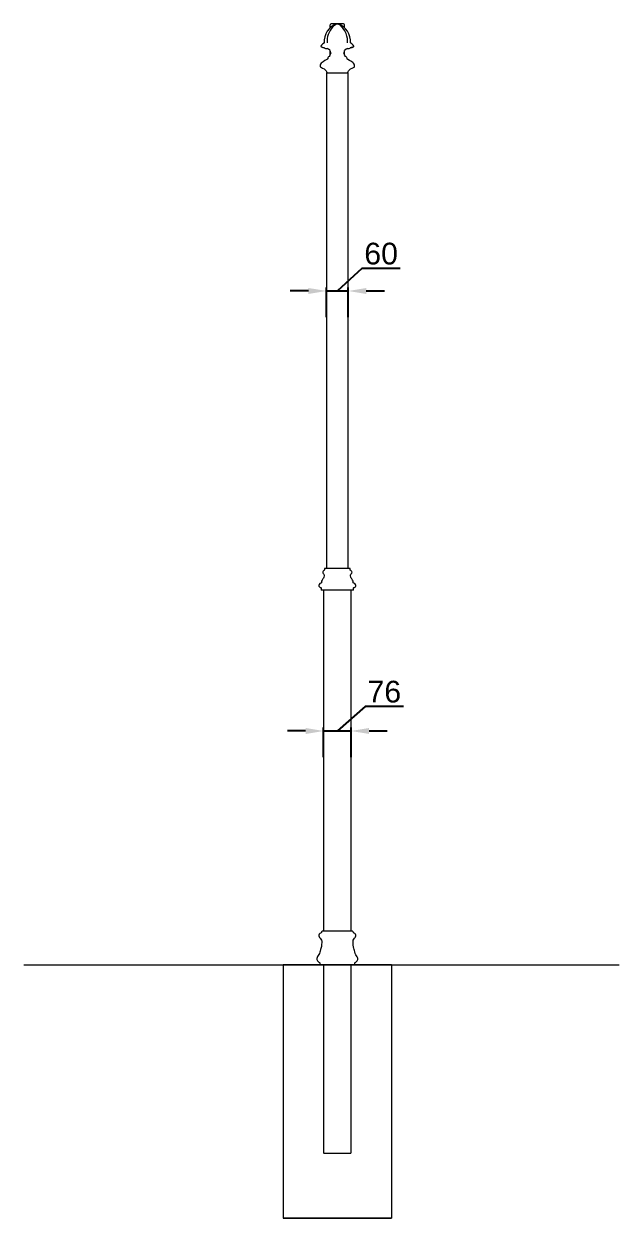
# Model space of a CAD drawing. Header units: millimetres. Extents: x -355 to 6904, y 484 to 5342.
# Drawn here: x 3342 to 4990, y 1996 to 5298 of the extents above; entities that cross this region are included whole.
import ezdxf

# ---------------------------------------------------------------- set-up
doc = ezdxf.new("R2010")
doc.units = ezdxf.units.MM
doc.linetypes.add('HIDDEN', pattern=[1.905, 1.27, -0.635])
for name, color, linetype, lineweight in [('ZANO_R', 7, 'Continuous', 0), ('ZANO_R_przerywana', 7, 'HIDDEN', 0), ('ZANO_W', 1, 'Continuous', 0)]:
    doc.layers.add(name, color=color, linetype=linetype, lineweight=lineweight)
doc.styles.add('Arial', font='arial.ttf')
doc.styles.get("Standard").update_dxf_attribs({"font": 'ARIALUNI.TTF'})
doc.dimstyles.new('pl i ang', dxfattribs={"dimtxt": 50, "dimasz": 50, "dimexe": 1.25, "dimexo": 0.625, "dimgap": 10, "dimtad": 1, "dimtoh": 1, "dimtxsty": 'Standard', "dimcen": 2.5, "dimclrd": 1, "dimclre": 1, "dimclrt": 1, "dimadec": 0, "dimazin": 0, "dimtfac": 1, "dimtmove": 0, "dimatfit": 3, "dimfxl": 1, "dimarcsym": 1})

# ---------------------------------------------------------------- blocks, each defined once
blk = doc.blocks.new('*D419')
at = {"layer": 'ZANO_W', "color": 1, "lineweight": -2}
for p, q in [((4277.7, 4622), (4209.6, 4559.6)), ((4383.8, 4622), (4277.7, 4622)), ((4129.4, 4559.6), (4079.4, 4559.6)), ((4179.4, 4487.6), (4179.4, 4569.6)), ((4179.4, 4559.6), (4239.7, 4559.6)), ((4239.7, 4487.6), (4239.7, 4569.6)), ((4289.7, 4559.6), (4339.7, 4559.6))]:
    blk.add_line(p, q, dxfattribs=at)
at = {"layer": 'ZANO_W', "color": 1}
for points in [[(4129.4, 4551.3), (4129.4, 4567.9), (4179.4, 4559.6)], [(4289.7, 4567.9), (4289.7, 4551.3), (4239.7, 4559.6)]]:
    blk.add_solid(points, dxfattribs=at)
at = {"layer": 'ZANO_W', "color": 1, "insert": (4330.7, 4662.6), "char_height": 60, "attachment_point": 5, "style": 'Arial'}
blk.add_mtext('60', dxfattribs=at)
blk = doc.blocks.new('*D420')
at = {"layer": 'ZANO_W', "color": 1, "lineweight": -2}
for p, q in [((4286.8, 3410.8), (4209.6, 3343)), ((4392.2, 3410.8), (4286.8, 3410.8)), ((4121.5, 3343), (4071.5, 3343)), ((4171.5, 3270.9), (4171.5, 3353)), ((4171.5, 3343), (4247.6, 3343)), ((4247.6, 3270.9), (4247.6, 3353)), ((4297.6, 3343), (4347.6, 3343))]:
    blk.add_line(p, q, dxfattribs=at)
at = {"layer": 'ZANO_W', "color": 1}
for points in [[(4121.5, 3334.7), (4121.5, 3351.4), (4171.5, 3343)], [(4297.6, 3351.4), (4297.6, 3334.7), (4247.6, 3343)]]:
    blk.add_solid(points, dxfattribs=at)
at = {"layer": 'ZANO_W', "color": 1, "insert": (4339.5, 3451.4), "char_height": 60, "attachment_point": 5, "style": 'Arial'}
blk.add_mtext('76', dxfattribs=at)

msp = doc.modelspace()

# ---------------------------------------------------------------- linework, layer by layer
at = {"layer": 'ZANO_R'}
for p, q in [((4189.6, 5287.2), (4189.6, 5295.1)), ((4207.8, 5298.1), (4192.6, 5298.1)), ((4208.3, 5298.1), (4208, 5298.1)), ((4208.9, 5298.1), (4208.6, 5298.1)), ((4208.6, 5298.1), (4209.6, 5298.1)), ((4209.5, 5298.1), (4208.9, 5298.1)), ((4210.3, 5298.1), (4209.6, 5298.1)), ((4209.6, 5298.1), (4210.6, 5298.1)), ((4210.6, 5298.1), (4210.3, 5298.1)), ((4210.7, 5298.1), (4211.2, 5298.1)), ((4226.6, 5298.1), (4211.3, 5298.1)), ((4229.6, 5287.2), (4229.6, 5295.1)), ((4189.6, 5211.5), (4189.6, 5224.5)), ((4191.6, 5217.9), (4191.6, 5217.5)), ((4227.6, 5217.5), (4227.6, 5217.9)), ((4229.6, 5211.5), (4229.6, 5224.5)), ((4179.4, 5162.6), (4179.4, 3792.6)), ((4179.4, 5162.6), (4209.6, 5162.6)), ((4209.6, 5162.6), (4239.7, 5162.6)), ((4239.7, 3792.6), (4239.7, 5162.6)), ((4178.1, 3792.6), (4176.3, 3792.6)), ((4242.9, 3792.6), (4176.3, 3792.6)), ((4178.1, 3792.6), (4178.1, 3792.6)), ((4241, 3792.6), (4178.1, 3792.6)), ((4242.9, 3792.6), (4241, 3792.6)), ((4241.1, 3792.6), (4241, 3792.6)), ((4242.9, 3792.6), (4242.9, 3792.6)), ((4242.9, 3792.6), (4242.9, 3792.6)), ((4254.2, 3732.6), (4164.9, 3732.6)), ((4171.5, 3732.6), (4171.5, 2789.1)), ((4247.6, 2789.1), (4247.6, 3732.6)), ((4254.3, 3732.6), (4254.2, 3732.6)), ((4194.5, 2789.1), (4167.6, 2789.1)), ((4251.6, 2789.1), (4194.5, 2789.1)), ((3341.8, 2696.1), (4989.6, 2696.1)), ((4059.6, 2696.1), (4359.6, 2696.1)), ((4359.6, 2696.1), (4059.6, 2696.1)), ((4247.6, 2696.1), (4171.6, 2696.1))]:
    msp.add_line(p, q, dxfattribs=at)
at = {"layer": 'ZANO_R', "flags": 128}
for points in [[(4220, 5291.6), (4220, 5291.7), (4219.6, 5292)], [(4221.3, 5290.4), (4220.2, 5291.5), (4220, 5291.6)], [(4238.1, 5245.6), (4238.1, 5251.7), (4237.5, 5257.9), (4236.1, 5264.6), (4233.9, 5271.1), (4230.4, 5278.5), (4225.8, 5285.4), (4223, 5288.7), (4221.3, 5290.4)], [(4245.5, 5233.2), (4248.7, 5233.8), (4251.4, 5234.2), (4253.2, 5234.5), (4254.2, 5234.7), (4254.2, 5234.7)], [(4189, 5210.9), (4188.6, 5210.4), (4186.6, 5208.4), (4185.3, 5207.1), (4184.1, 5205.7), (4183.1, 5204.2), (4182.8, 5202.6), (4182.9, 5202), (4182.8, 5201.4), (4182.3, 5200.8), (4181.6, 5200.5), (4180.5, 5199.9), (4175.3, 5196.5), (4169.9, 5193.3), (4167.2, 5191.5), (4164.7, 5189.4), (4162.8, 5186.7), (4162.2, 5185), (4161.9, 5183.1), (4161.8, 5181.9), (4161.9, 5180.6), (4162.3, 5179.5), (4163.8, 5178.1), (4165.7, 5177.1), (4168.8, 5176), (4173.2, 5173.8), (4177, 5170.5), (4178.5, 5168.5), (4179.7, 5166.4), (4180, 5165.7)], [(4239.2, 5165.7), (4239.5, 5166.4), (4240.7, 5168.5), (4242.2, 5170.5), (4246, 5173.8), (4250.4, 5176), (4252.3, 5176.7), (4254.3, 5177.5), (4255.7, 5178.3), (4256.9, 5179.5), (4257.3, 5180.6), (4257.3, 5181.9), (4257.3, 5183.1), (4257, 5185), (4256.3, 5186.7), (4254.5, 5189.3), (4252.2, 5191.4), (4249.6, 5193.1), (4246.9, 5194.6), (4242.8, 5197.2), (4238.6, 5199.9), (4237.3, 5200.6), (4236.7, 5200.9), (4236.3, 5201.4), (4236.3, 5202.2), (4236.3, 5203), (4236.1, 5204.2), (4235.1, 5205.7), (4233.8, 5207.1), (4232.5, 5208.4), (4230.5, 5210.4), (4230.1, 5210.9)], [(4176.3, 3792.6), (4175.1, 3792.4), (4174.7, 3792.3), (4174.5, 3792.1), (4174.4, 3791.9), (4174.3, 3791.6), (4174.3, 3791.4), (4174.2, 3790.7), (4174, 3789.4), (4173.8, 3788.3), (4173.5, 3787.6), (4173, 3787), (4172, 3786.5), (4171, 3786), (4170.2, 3785.1), (4169.4, 3783.5), (4169.1, 3781.7), (4169.3, 3779.9), (4169.9, 3778.4), (4171.1, 3777.3), (4172.4, 3776.5), (4173, 3775.2), (4173.2, 3773.8), (4173.1, 3772.3), (4172.1, 3768.6), (4171, 3765.9), (4169.8, 3763.8), (4168.6, 3762), (4167.3, 3759.9), (4166.1, 3757.2), (4165.6, 3755.9), (4165.5, 3754.6), (4165.6, 3753.7), (4165.5, 3752.8), (4165.2, 3752.4), (4164.9, 3752.1), (4163.6, 3751.7), (4162.2, 3751.2), (4160.9, 3750.5), (4159.2, 3748.5), (4158.4, 3746.1), (4158.6, 3743.6), (4159.7, 3741.6), (4160.9, 3740.7), (4162.4, 3740.2), (4163.9, 3739.6), (4164.4, 3739.2), (4164.6, 3738.7), (4164.8, 3738.3), (4164.9, 3737.8), (4164.9, 3737.2), (4164.9, 3736.3), (4164.9, 3734.8), (4164.9, 3732.6)], [(4254.2, 3732.6), (4254.2, 3734.8), (4254.2, 3736.3), (4254.2, 3737.2), (4254.3, 3737.8), (4254.4, 3738.3), (4254.5, 3738.7), (4254.7, 3739.2), (4255.2, 3739.6), (4256.8, 3740.2), (4258.3, 3740.7), (4259.5, 3741.6), (4260.5, 3743.6), (4260.7, 3746.1), (4259.9, 3748.5), (4258.2, 3750.5), (4257, 3751.2), (4255.5, 3751.7), (4254.3, 3752.1), (4253.9, 3752.4), (4253.7, 3752.8), (4253.6, 3753.9), (4253.6, 3755.2), (4253.1, 3757.2), (4251.8, 3759.9), (4250.6, 3762), (4249.3, 3763.8), (4248.1, 3765.9), (4247, 3768.6), (4246.1, 3772.3), (4245.9, 3773.8), (4246.1, 3775.2), (4246.8, 3776.5), (4248.1, 3777.3), (4249.2, 3778.4), (4249.9, 3779.9), (4250.1, 3781.7), (4249.8, 3783.5), (4249, 3785.1), (4247.9, 3786.1), (4246.7, 3786.8), (4246, 3787.1), (4245.6, 3787.6), (4245.4, 3788.1), (4245.2, 3789), (4245.1, 3790.1), (4244.9, 3790.8), (4244.8, 3791.4), (4244.8, 3791.6), (4244.8, 3791.9), (4244.6, 3792.1), (4244.3, 3792.3), (4243.9, 3792.4), (4242.9, 3792.6)], [(4167.6, 2789.1), (4166.9, 2788.9), (4166.4, 2788.5), (4166, 2788), (4165.3, 2786.3), (4164.4, 2785), (4163, 2784.2), (4161, 2783), (4159.5, 2781.2), (4158.7, 2778.9), (4158.5, 2776.2), (4159.1, 2773.7), (4160.4, 2771.7), (4162, 2769.9), (4164.1, 2767.5), (4165.6, 2764.7), (4166.3, 2761.6), (4166.2, 2757.2), (4166, 2753.7), (4165.9, 2751), (4165.6, 2748.8), (4165.3, 2746.8), (4164.8, 2744.6), (4164.1, 2741.9), (4163.2, 2738.6), (4161.8, 2734.2), (4161, 2731.4), (4159.9, 2728.1), (4158.6, 2724.8), (4156.6, 2721.8), (4154.9, 2719.6), (4153.7, 2717.1), (4153.1, 2714.4), (4153.1, 2711.6), (4153.6, 2709.3), (4154.7, 2707.1), (4156.4, 2705.4), (4158.7, 2704.2), (4160, 2703.3), (4161, 2702.1), (4161.3, 2700.5), (4161.4, 2699.1), (4161.6, 2697.7), (4161.8, 2697.2), (4162.1, 2696.7), (4162.5, 2696.3), (4163.1, 2696.1)], [(4256, 2696.1), (4256.6, 2696.3), (4257.1, 2696.7), (4257.4, 2697.2), (4257.6, 2697.7), (4257.8, 2699.1), (4257.8, 2700.5), (4258.2, 2702.1), (4259.1, 2703.3), (4260.5, 2704.2), (4262.7, 2705.4), (4264.5, 2707.1), (4265.6, 2709.3), (4266.1, 2711.6), (4266, 2715.2), (4264.8, 2718.7), (4262.8, 2721.6), (4260.7, 2724.5), (4259.3, 2727.9), (4257.9, 2732.2), (4256.8, 2735.8), (4255.9, 2738.8), (4255, 2742.1), (4254.3, 2744.7), (4253.8, 2746.8), (4253.5, 2748.8), (4253.3, 2751), (4253.2, 2753.7), (4253, 2757.2), (4252.9, 2761.6), (4253.5, 2764.7), (4255, 2767.5), (4257.1, 2769.9), (4258.8, 2771.7), (4260, 2773.7), (4260.6, 2776.2), (4260.5, 2778.9), (4259.6, 2781.2), (4258.1, 2783), (4256.1, 2784.2), (4254.7, 2785), (4253.8, 2786.3), (4253.2, 2788), (4252.8, 2788.5), (4252.3, 2788.9), (4251.6, 2789.1)]]:
    msp.add_lwpolyline(points, dxfattribs=at)
at = {"layer": 'ZANO_R'}
for centre, radius, start, end in [((4225.3, 5248.7), 52.5, 109.8735, 183.3245), ((4239.9, 5249.1), 59, 137.2713, 183.4206), ((4192.6, 5295.1), 3, 90, 180), ((4228.9, 5259.2), 44.1, 119.3773, 137.1959), ((4207.9, 5296.9), 1.2, 89.9713, 109.7361), ((4208.6, 5296.9), 1.2, 90.0022, 117.5385), ((4210.6, 5296.9), 1.2, 61.7815, 90.0102), ((4211.3, 5296.9), 1.2, 70.2568, 90.0282), ((4193.8, 5248.7), 52.5, 356.6755, 70.1265), ((4194, 5264.7), 37.5, 46.8835, 61.6562), ((4226.6, 5295.1), 3, 0, 90), ((4177.7, 5231.3), 14.3, 111.9535, 160.4121), ((4165.3, 5235.8), 1.09, 153.3418, 236.6651), ((4189.6, 5286.5), 57.4, 244.605, 261.7024), ((4243.7, 5670.8), 443.1, 259.7735, 260.9043), ((4171.8, 5245.5), 1.14, 291.1747, 5.7472), ((4179.6, 5217.9), 12, 0, 81.7024), ((4181.6, 5217.5), 10, 318.468, 0), ((4239.6, 5217.9), 12, 98.2976, 180), ((4237.6, 5217.5), 10, 180, 221.532), ((4229.6, 5286.5), 57.4, 278.2976, 295.3945), ((4247.4, 5245.5), 1.13, 173.6585, 248.7375), ((4241.5, 5231.3), 14.3, 19.5879, 68.0465), ((4253.9, 5235.8), 1.07, 302.4166, 26.8574), ((4184.6, 5167.6), 5, 202.1404, 270), ((4234.5, 5167.6), 5, 270, 337.8596)]:
    msp.add_arc(centre, radius, start, end, dxfattribs=at)
at = {"layer": 'ZANO_R_przerywana'}
for p, q in [((4059.6, 2696.1), (4059.6, 1996.1)), ((4059.6, 2696.1), (4059.6, 1996.1)), ((4171.5, 2696.1), (4171.5, 2176.1)), ((4247.6, 2176.1), (4247.6, 2696.1)), ((4359.6, 2696.1), (4359.6, 1996.1)), ((4359.6, 2696.1), (4359.6, 1996.1)), ((4171.5, 2176.1), (4247.6, 2176.1)), ((4059.6, 1996.1), (4359.6, 1996.1)), ((4359.6, 1996.1), (4059.6, 1996.1))]:
    msp.add_line(p, q, dxfattribs=at)

# ---------------------------------------------------------------- dimensions: what is measured, and where the dimension line sits
at = {"layer": 'ZANO_W'}
for base, p1, p2, picture, middle in [((4239.7, 4559.6), (4179.4, 4477.6), (4239.7, 4477.6), '*D419', (4287.7, 4622)), ((4247.6, 3343), (4171.5, 3260.9), (4247.6, 3260.9), '*D420', (4296.8, 3410.8))]:
    dim = msp.add_linear_dim(base=base, p1=p1, p2=p2, dimstyle='pl i ang', override={"dimtxt": 60, "dimexe": 10, "dimexo": 10, "dimtoh": 0, "dimdec": 0, "dimtxsty": 'Arial', "dimtdec": 0, "dimtmove": 1}, dxfattribs=at)
    dim.commit()
    dim.dimension.update_dxf_attribs({"geometry": picture, "text_midpoint": middle, "dimtype": 160})

doc.saveas('drawing.dxf')
